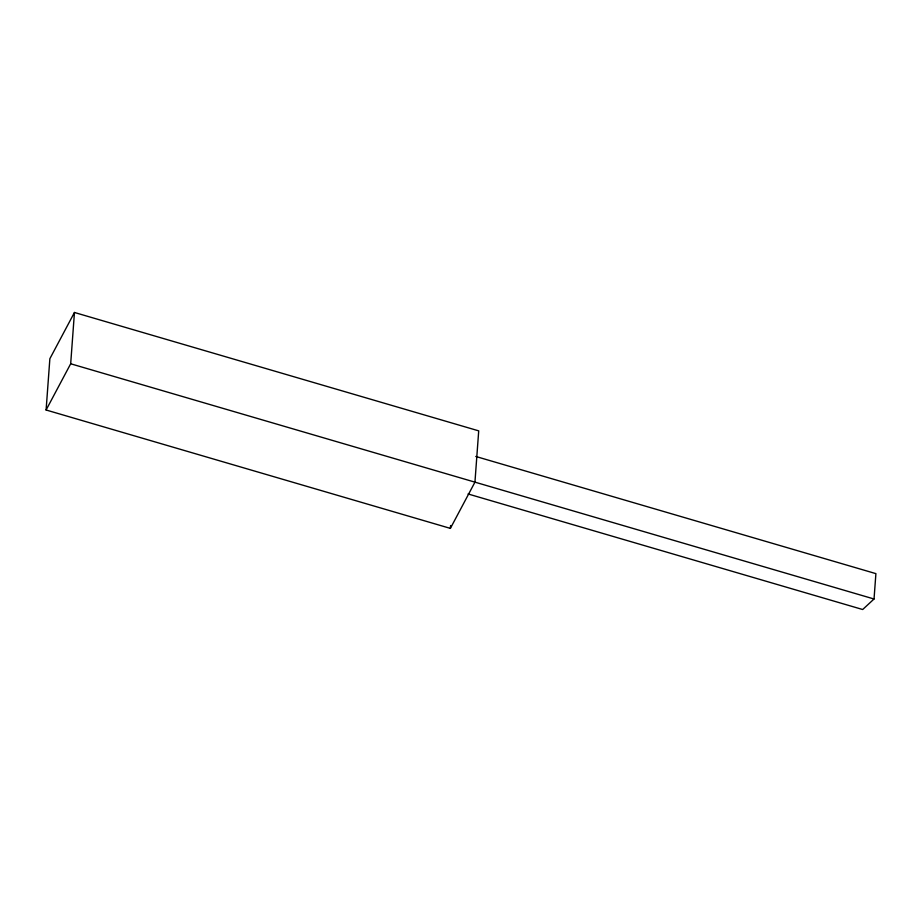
<?xml version="1.0" encoding="UTF-8"?>
<svg xmlns="http://www.w3.org/2000/svg" width="922" height="922" viewBox="0 0 922 922"><rect width="100%" height="100%" fill="white"/><g stroke="black" fill="none" stroke-linecap="round" stroke-linejoin="round"><path stroke-width="1.38" d="M46.1 410.002L49.869 358.704L74.451 312.477L478.714 430.862L474.945 482.16L450.374 528.387L46.1 410.002L70.683 363.775L74.451 312.477M450.374 528.387L450.581 525.54M468.065 493.962L862.669 609.523L874.033 599L875.9 573.634L475.775 456.459M70.683 363.775L874.033 599"/></g></svg>
